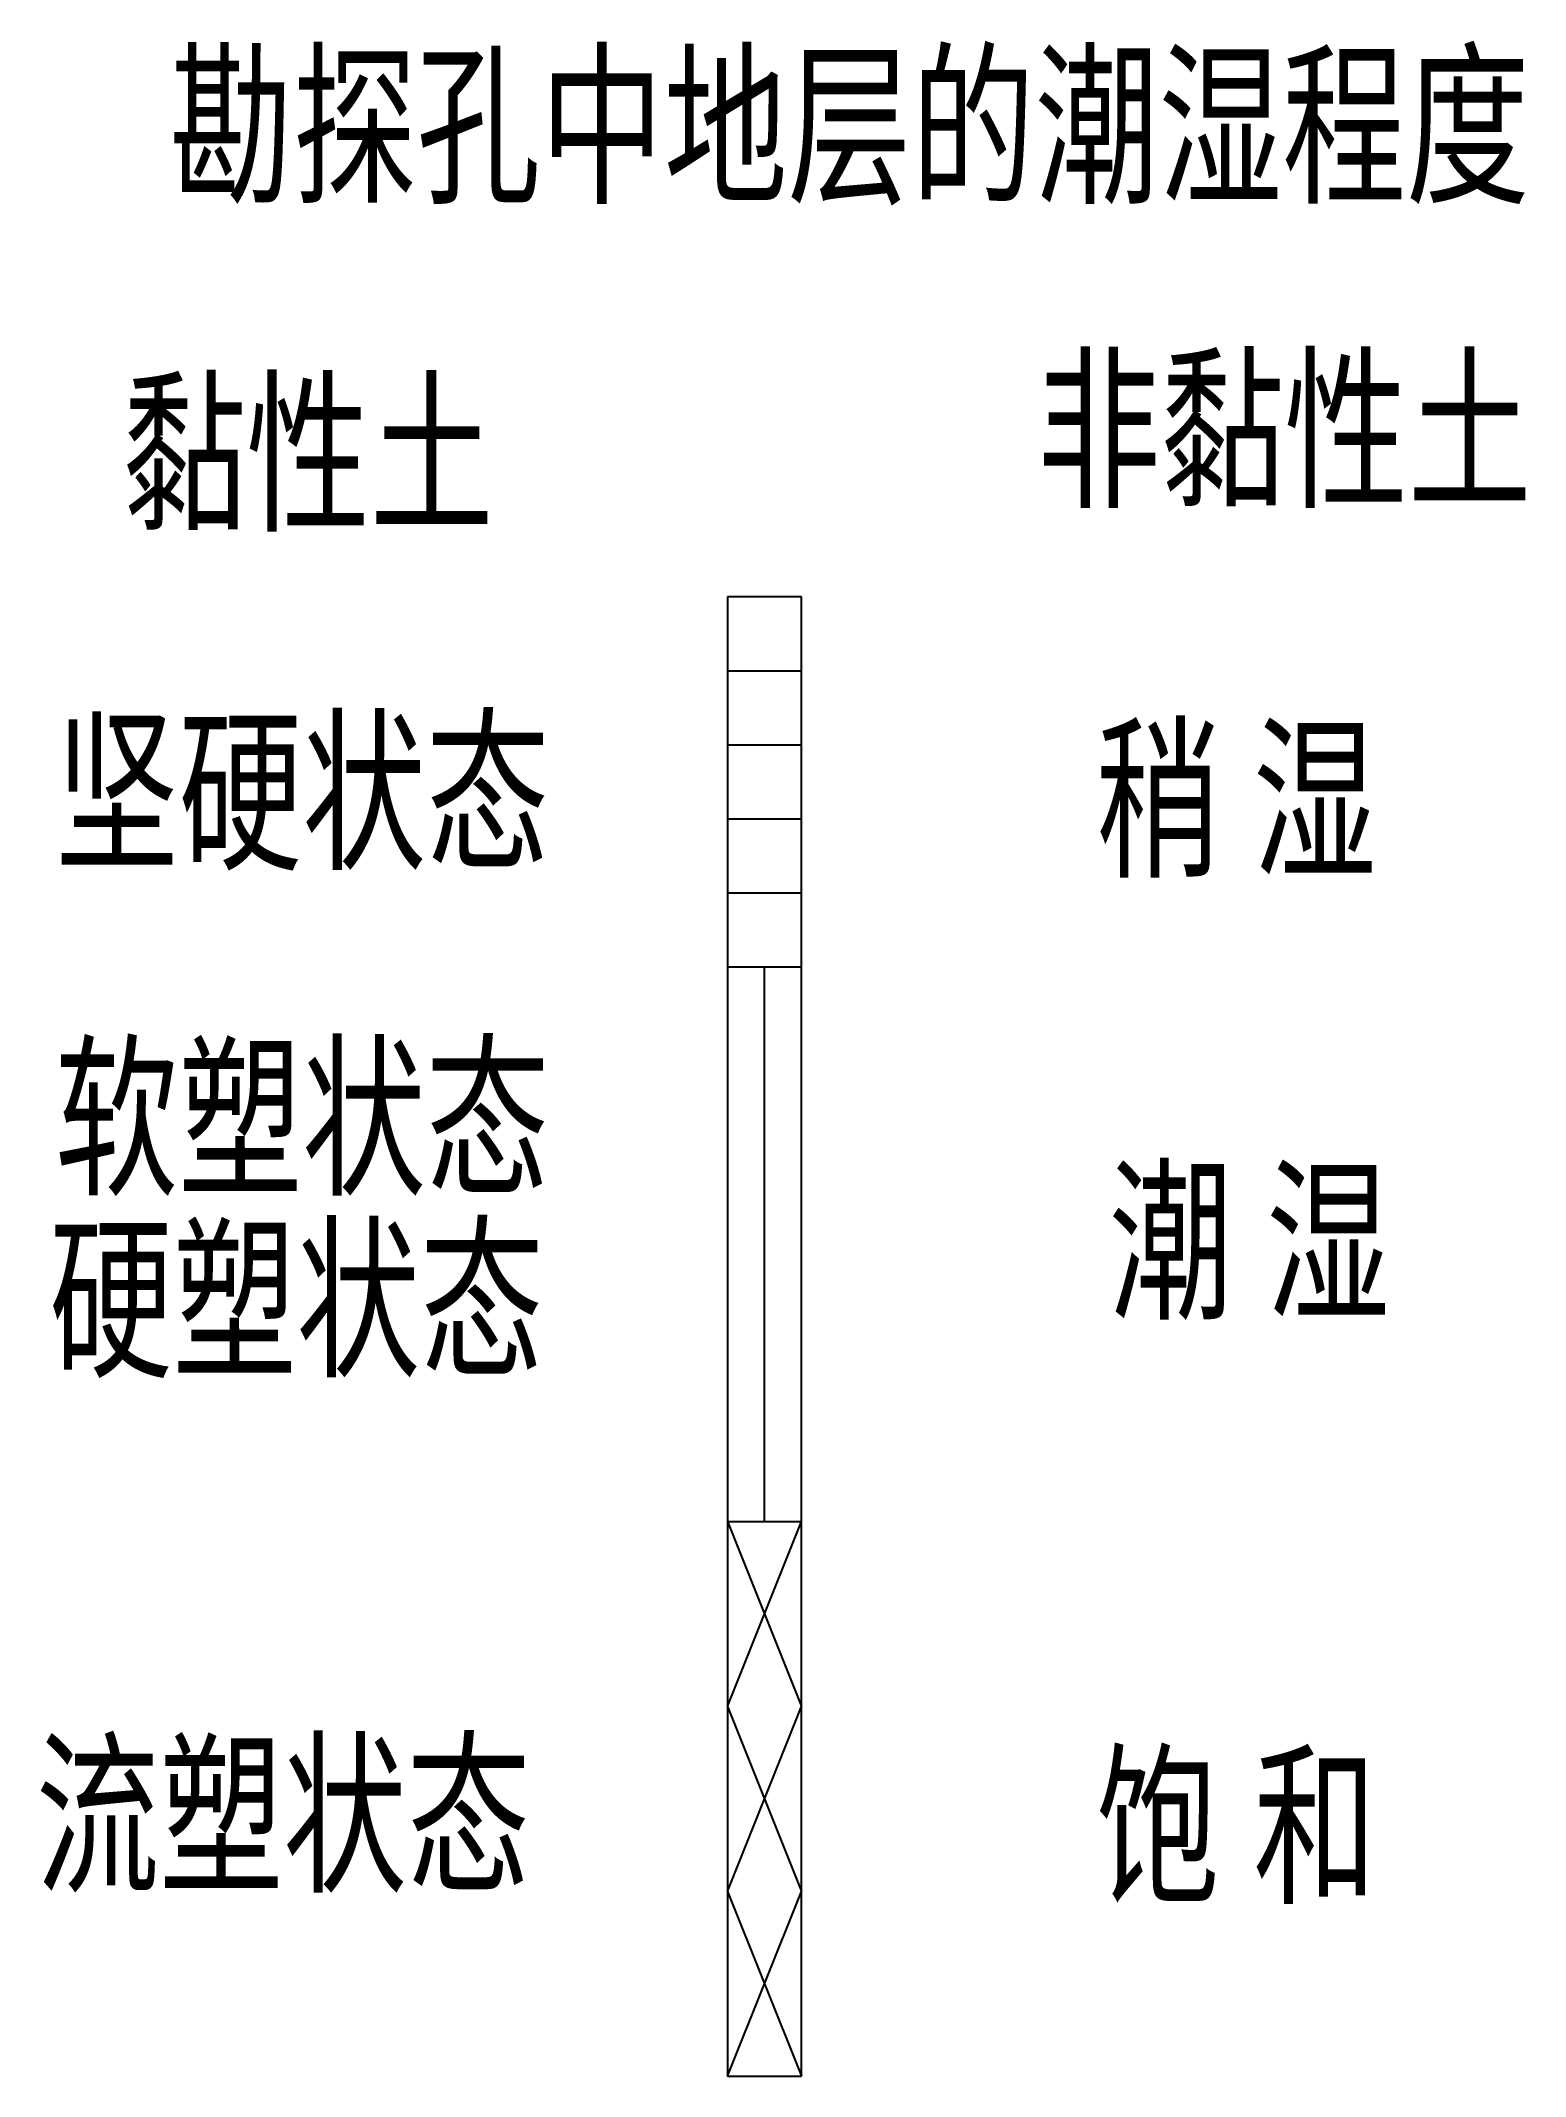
# Model space of a CAD drawing. Extents: x -0.7 to 39.5, y -55.4 to -0.4.
import ezdxf
from ezdxf.enums import TextEntityAlignment as Align

# ---------------------------------------------------------------- set-up
doc = ezdxf.new("R2010")
doc.units = 0
doc.header["$MEASUREMENT"] = 0
doc.layers.get('0').update_dxf_attribs({"linetype": 'CONTINUOUS'})
doc.styles.add('LZ_FONTS_FS', font='hxm.ttf', dxfattribs={"width": 0.7})

msp = doc.modelspace()

# ---------------------------------------------------------------- linework, layer by layer
for p, q in [((19.895, -15.418), (17.895, -15.418)), ((17.895, -15.418), (17.895, -55.418)), ((19.895, -55.418), (19.895, -15.418)), ((17.895, -17.418), (19.895, -17.418)), ((17.895, -19.418), (19.895, -19.418)), ((17.895, -21.418), (19.895, -21.418)), ((17.895, -23.418), (19.895, -23.418)), ((17.895, -25.418), (19.895, -25.418)), ((18.895, -40.418), (18.895, -25.418)), ((17.895, -40.418), (19.895, -45.418)), ((17.895, -45.418), (19.895, -40.418)), ((17.895, -40.418), (19.895, -40.418)), ((17.895, -45.418), (19.895, -50.418)), ((17.895, -50.418), (19.895, -45.418)), ((17.895, -50.418), (19.895, -55.418)), ((17.895, -55.418), (19.895, -50.418)), ((17.895, -55.418), (19.895, -55.418))]:
    msp.add_line(p, q)

# ---------------------------------------------------------------- texts
at = {"color": 3, "style": 'LZ_FONTS_FS', "width": 0.7}
for s, p in [('勘探孔中地层的潮湿程度', (21.186, -4.415)), ('非黏性土', (32.938, -12.637)), ('黏性土 ', (7.01, -13.278)), ('坚硬状态', (6.4, -22.427)), ('稍 湿', (31.638, -22.632)), ('软塑状态', (6.395, -31.235)), ('潮 湿', (31.996, -34.583)), ('硬塑状态', (6.242, -36.147)), ('流塑状态', (5.881, -50.083)), ('饱 和', (31.649, -50.392))]:
    msp.add_text(s, height=3.5, dxfattribs=at).set_placement(p, align=Align.CENTER)

doc.saveas('drawing.dxf')
